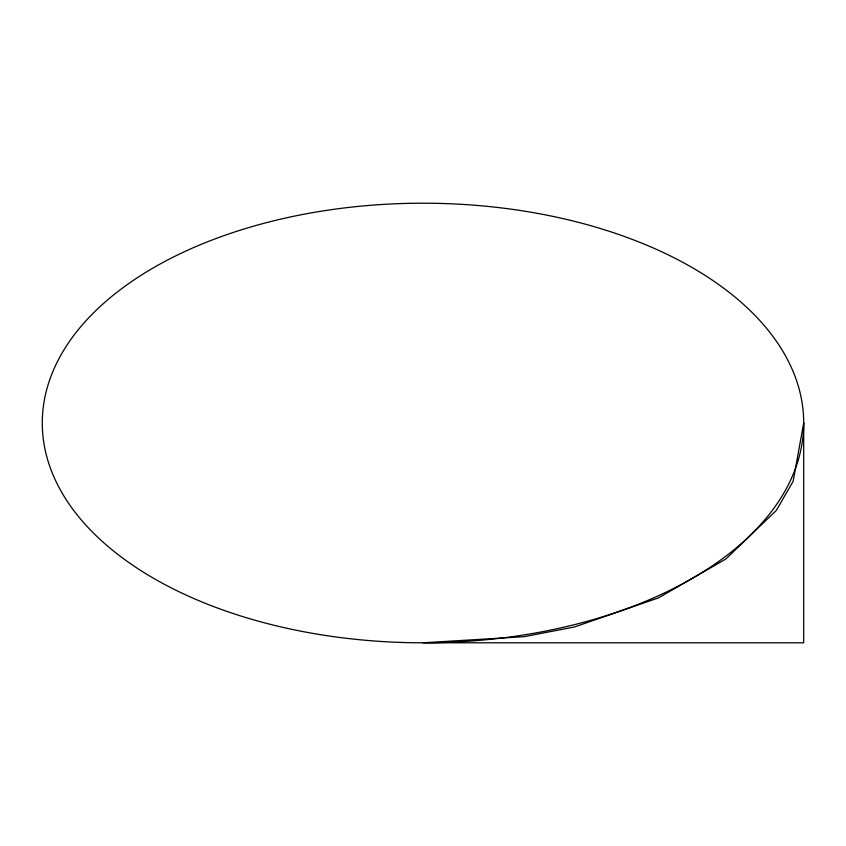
<?xml version="1.0" encoding="UTF-8"?>
<svg xmlns="http://www.w3.org/2000/svg" width="846" height="846" viewBox="0 0 846 846"><rect width="100%" height="100%" fill="white"/><g stroke="black" fill="none" stroke-linecap="round" stroke-linejoin="round"><path stroke-width="1.27" d="M803.7 423L793.146 481.279L776.321 510.424L725.847 558.995L658.548 597.847L574.423 626.992L523.949 636.7L423 642.791L803.7 642.791L803.7 423A380.7 219.791 0 0 0 232.65 232.65A380.7 219.791 0 0 0 232.65 613.35A380.7 219.791 0 0 0 803.7 423"/></g></svg>
